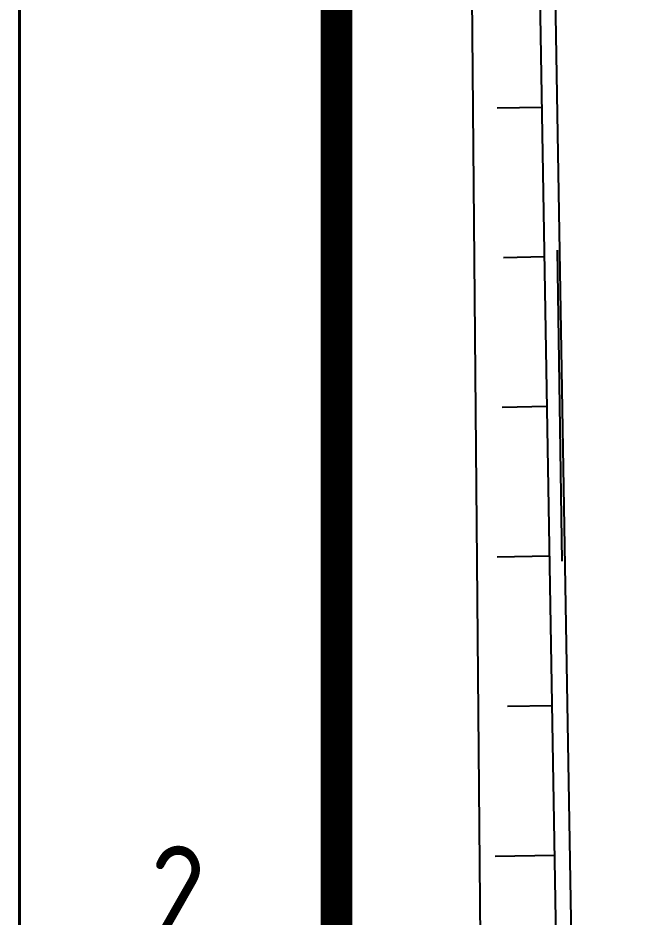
# Model space of a CAD drawing. Extents: x -59142 to 322364, y -122476 to 91021.
# Drawn here: x -59122 to -57199, y 80409 to 83243 of the extents above; entities that cross this region are included whole.
import ezdxf
from ezdxf.enums import TextEntityAlignment as Align

# ---------------------------------------------------------------- set-up
doc = ezdxf.new("R2010")
doc.units = 0
doc.header["$LTSCALE"] = 1000
doc.header["$MEASUREMENT"] = 0
doc.styles.add('COMPLEX', font='COMPLEX')
doc.styles.add('hz', font='GEDITXT', dxfattribs={"width": 0.8, "bigfont": 'DXT'})
doc.styles.add('SIMPLEX', font='GEDITXT', dxfattribs={"height": 0.2, "bigfont": 'DXT'})
doc.styles.get("Standard").update_dxf_attribs({"font": 'gbenor.shx', "bigfont": 'gbcbig.shx'})
doc.styles.add('TK', font='GEDITXT.SHX', dxfattribs={"width": 0.85, "height": 3.5, "bigfont": 'DXT.SHX'})

# ---------------------------------------------------------------- blocks, each defined once
blk = doc.blocks.new('GEDI_WK_A1_V')
at = {"color": 3}
for points, const_width in [([(0, 841), (0, 0), (594, 0), (594, 841)], 0.1), ([(10, 816), (10, 10), (584, 10), (584, 816)], 1)]:
    blk.add_lwpolyline(points, close=True, dxfattribs=dict(at, const_width=const_width))
blk.add_text('2', height=3, dxfattribs=at).set_placement((5, 735.875), align=Align.MIDDLE)
blk = doc.blocks.new('A$C711966D6')
blk.add_blockref('GEDI_WK_A1_V', (0, 0))
at = {"style": 'TK', "width": 0.85}
for tag, height, p in [('PROJECTNAME', 4.75, (529, 44)), ('PHASE', 4, (571, 44)), ('DRAWINGNAME', 4.75, (539, 31))]:
    blk.add_attdef(tag, text='', height=height, dxfattribs=at).set_placement(p, align=Align.MIDDLE_CENTER)
for tag, p, height in [('APPROVE', (416, 32.75), 3.5), ('DESIGN', (461, 32.75), 3.5), ('REVIEW1', (416, 25.75), 3.5), ('DRAW', (461, 25.75), 3.5), ('DRAWINGNUMBER', (511, 18.5), 4), ('REVIEW2', (416, 18.75), 3.5), ('PROPORTION', (461, 18.75), 3.5), ('CHECK', (416, 11.75), 3.5), ('DATE', (461, 11.75), 3.5), ('VERSION', (577, 11.75), 3.5)]:
    blk.add_attdef(tag, p, '', height=height, dxfattribs=at)
blk = doc.blocks.new('是飞洒发时')
at = {"xscale": 100, "yscale": 100, "zscale": 100}
blk.add_blockref('A$C711966D6', (0, 0), dxfattribs=at)
blk = doc.blocks.new('A$C672165B9')
at = {"color": 251}
for p, q in [((1824, 26291), (2229.6, 2137.3)), ((1344.1, 23656.2), (1540.8, 1571.2)), ((1995.8, 16061.5), (1618.4, 16055.2)), ((1995.8, 16061.5), (1618.4, 16055.2)), ((2169.1, 12221.3), (2128.5, 14852.3)), ((2017, 14794.9), (1670.1, 14789.1)), ((2038.3, 13528.3), (1661, 13522)), ((2038.3, 13528.3), (1661, 13522)), ((2059.6, 12261.7), (1618.6, 12254.3)), ((2080.8, 10995.1), (1703.5, 10988.8)), ((2080.8, 10995.1), (1703.5, 10988.8)), ((2102.1, 9728.5), (1601.7, 9720.1))]:
    blk.add_line(p, q, dxfattribs=at)
at = {"color": 251, "ltscale": 10}
blk.add_line((2344.6, 3164.1), (1958.4, 26165.2), dxfattribs=at)
at = {"color": 251, "style": 'SIMPLEX', "width": 0.8}
for height, p in [(75.5, (5032.8, 24516.1)), (75.5, (4692.1, 24249.2)), (251.6, (24745.2, 6386.7))]:
    blk.add_attdef('JZW', text='', height=height, rotation=359.99996, dxfattribs=at).set_placement(p, align=Align.MIDDLE)
at = {"color": 251, "style": 'hz', "width": 0.8}
for p in [(16426.9, 23704), (10887.9, 22293), (14720.8, 19772.4), (17974.9, 19082.8), (25961.4, 18486), (38100.4, 18366.3), (11528.9, 17640.7), (26545.9, 15647), (10782.8, 15493.4), (17847.7, 14761.2), (11764.5, 12831.7), (14968.4, 10742.1), (5313.3, 9148.4), (25534.1, 9009.2), (3089.1, 8401.9), (26406.5, 6157.4), (17784.5, 5258), (29076.2, 4512.3), (15144.7, 4201.8), (37066.7, 4015)]:
    blk.add_attdef('9.80', p, '', height=440.3, dxfattribs=at)
at = {"color": 251, "style": 'COMPLEX', "width": 1.041667}
for height, p, p2 in [(135.3, (18779.9, 24022.5), (18900.7, 24022.5)), (112.7, (24159.1, 23918), (24259.7, 23918)), (112.7, (19107.7, 22514.6), (19208.3, 22514.6)), (112.7, (19107.7, 21130.8), (19208.3, 21130.8)), (112.7, (19107.7, 19910.6), (19208.3, 19910.6)), (112.7, (19107.7, 19155.8), (19208.3, 19155.8)), (112.7, (19107.7, 17646.2), (19208.3, 17646.2)), (112.7, (19107.7, 16262.4), (19208.3, 16262.4)), (112.7, (19107.7, 15255.9), (19208.3, 15255.9)), (112.7, (19107.7, 14167), (19208.3, 14167)), (112.7, (19107.7, 13933.9), (19208.3, 13933.9)), (112.7, (19107.7, 12878.3), (19208.3, 12878.3)), (146.5, (35125.9, 12740.3), (35256.8, 12740.3)), (112.7, (19107.7, 11494.5), (19208.3, 11494.5)), (112.7, (19107.7, 10274.2), (19208.3, 10274.2)), (112.7, (19107.7, 9519.4), (19208.3, 9519.4)), (112.7, (19107.7, 8009.8), (19208.3, 8009.8)), (112.7, (19107.7, 6626), (19208.3, 6626)), (112.7, (19107.7, 5619.6), (19208.3, 5619.6)), (112.7, (18534.3, 4487.4), (18635, 4487.4)), (135.3, (10257.2, 2831.6), (10378, 2831.6)), (135.3, (9845, 2443.5), (9965.8, 2443.5))]:
    blk.add_attdef('A', text='', height=height, dxfattribs=at).set_placement(p, p2, align=Align.FIT)
for height, p, p2 in [(135.3, (18273.7, 23709.6), (18273.7, 23588.8)), (146.5, (34895.1, 12644.2), (34895.1, 12513.3))]:
    blk.add_attdef('A', text='', height=height, rotation=270, dxfattribs=at).set_placement(p, p2, align=Align.FIT)
at = {"color": 251, "style": 'COMPLEX', "text_generation_flag": 4, "width": 1.041667}
for p, p2 in [((32232.5, 22773.3), (32353.3, 22773.3)), ((25004, 19495), (25124.8, 19495)), ((37956.5, 15917.2), (38077.2, 15917.2)), ((37584.1, 15544.8), (37704.9, 15544.8)), ((30848.7, 13137), (30969.5, 13137)), ((30933.8, 10635.5), (31054.6, 10635.5)), ((31191.9, 10370.8), (31312.7, 10370.8)), ((25004, 9858.6), (25124.8, 9858.6))]:
    blk.add_attdef('A', text='', height=135.3, dxfattribs=at).set_placement(p, p2, align=Align.FIT)
at = {"color": 251, "width": 0.8, "flags": 9}
for tag, p in [('YSIZE', (4070.3, 20399.8)), ('XSIZE', (4021, 20376.2)), ('XSIZE', (4025.5, 20391)), ('YSIZE', (4113.1, 20385.5)), ('XSIZE', (4021, 19747.2)), ('XSIZE', (4025.5, 19762)), ('YSIZE', (4070.3, 19770.8)), ('YSIZE', (4113.1, 19756.5)), ('XSIZE', (4021, 19118.2)), ('XSIZE', (4025.5, 19133)), ('YSIZE', (4070.3, 19141.8)), ('YSIZE', (4113.1, 19127.5)), ('XSIZE', (4025.5, 18504)), ('YSIZE', (4070.3, 18512.7)), ('YSIZE', (4113.1, 18498.4)), ('XSIZE', (4021, 18489.2)), ('YSIZE', (4070.3, 17883.7)), ('XSIZE', (4021, 17860.2)), ('XSIZE', (4025.5, 17875)), ('YSIZE', (4113.1, 17869.4)), ('XSIZE', (4350.4, 17282.1)), ('YSIZE', (4395.3, 17290.8)), ('YSIZE', (4438.1, 17276.5)), ('XSIZE', (4345.9, 17267.3)), ('XSIZE', (5055.7, 17074.1)), ('XSIZE', (5060.2, 17088.9)), ('YSIZE', (5105.1, 17097.7)), ('YSIZE', (5147.9, 17083.4)), ('XSIZE', (5684.7, 17074.1)), ('XSIZE', (5689.2, 17088.9)), ('YSIZE', (5734.1, 17097.7)), ('YSIZE', (5776.9, 17083.4))]:
    blk.add_attdef(tag, p, '', height=0.0687, dxfattribs=at)

msp = doc.modelspace()

# ---------------------------------------------------------------- block references
msp.add_blockref('是飞洒发时', (-59117.5, 6896))

# ---------------------------------------------------------------- next in the draw order: block references
at = {"xscale": 0.3724428399518654, "yscale": 0.3724428399518654, "zscale": 0.3724428399518654}
msp.add_blockref('A$C672165B9', (-58213.6, 76979.3), dxfattribs=at)

doc.saveas('drawing.dxf')
